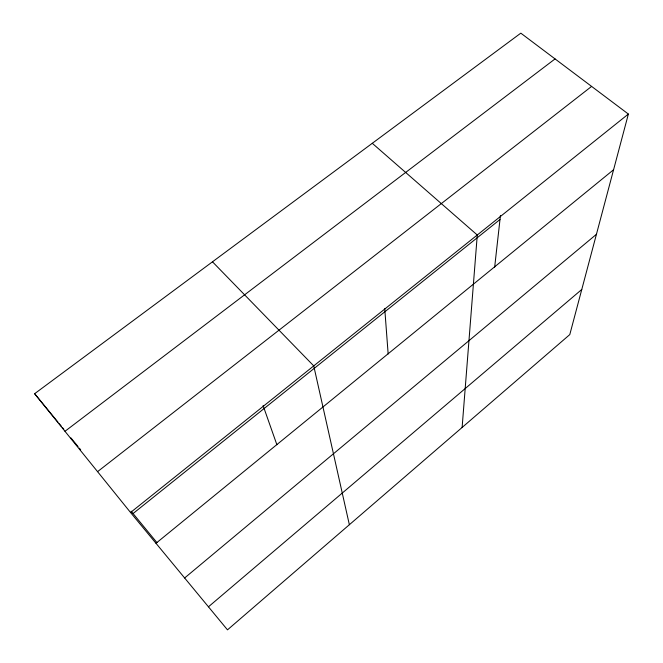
<?xml version="1.0" encoding="UTF-8"?>
<svg xmlns="http://www.w3.org/2000/svg" width="663" height="663" viewBox="0 0 663 663"><rect width="100%" height="100%" fill="white"/><g stroke="black" fill="none" stroke-linecap="round" stroke-linejoin="round"><path stroke-width="0.99" d="M462.119 427.461L477.277 235L372.283 143.299M494.664 267.164L500.449 215.434M628.375 114.061L569.79 334.591L227.484 629.85L130.553 512.507L34.625 393.706L520.811 33.15L628.375 114.061L130.553 512.507M208.455 606.811L581.774 289.466M184.637 577.979L596.435 234.296M155.979 543.287L613.59 169.728M133.064 513.543L499.993 219.511M97.56 471.658L591.611 86.405M64.974 431.298L555.064 58.916M212.483 261.81L313.74 365.893L349.36 524.723M34.625 393.706L57.971 422.132M59.272 423.707L61.22 426.077M62.513 427.66L63.814 429.234M70.933 437.903L78.052 446.572M79.345 448.147L80.637 449.721M131.117 511.173L156.949 542.616M263.095 405.59L276.885 444.74M384.739 308.626L388.153 353.992"/></g></svg>
